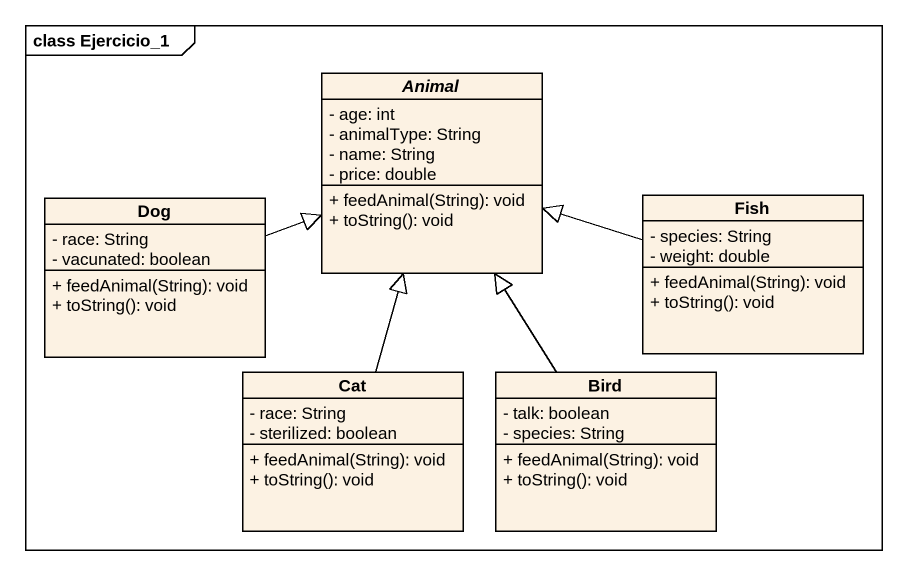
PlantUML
@startuml
mainframe class Ejercicio_1
hide circle
hide empty members
skinparam classAttributeIconSize 0
abstract class Animal {
  - age: int
  - animalType: String
  - name: String
  - price: double
  + feedAnimal(String): void
  + toString(): void
}
class Dog {
  - race: String
  - vacunated: boolean
  + feedAnimal(String): void
  + toString(): void
}
class Fish {
  - species: String
  - weight: double
  + feedAnimal(String): void
  + toString(): void
}
class Cat {
  - race: String
  - sterilized: boolean
  + feedAnimal(String): void
  + toString(): void
}
class Bird {
  - talk: boolean
  - species: String
  + feedAnimal(String): void
  + toString(): void
}
Dog -right-|> Animal
Fish -left-|> Animal
Cat -up-|> Animal
Bird -up-|> Animal
@enduml
